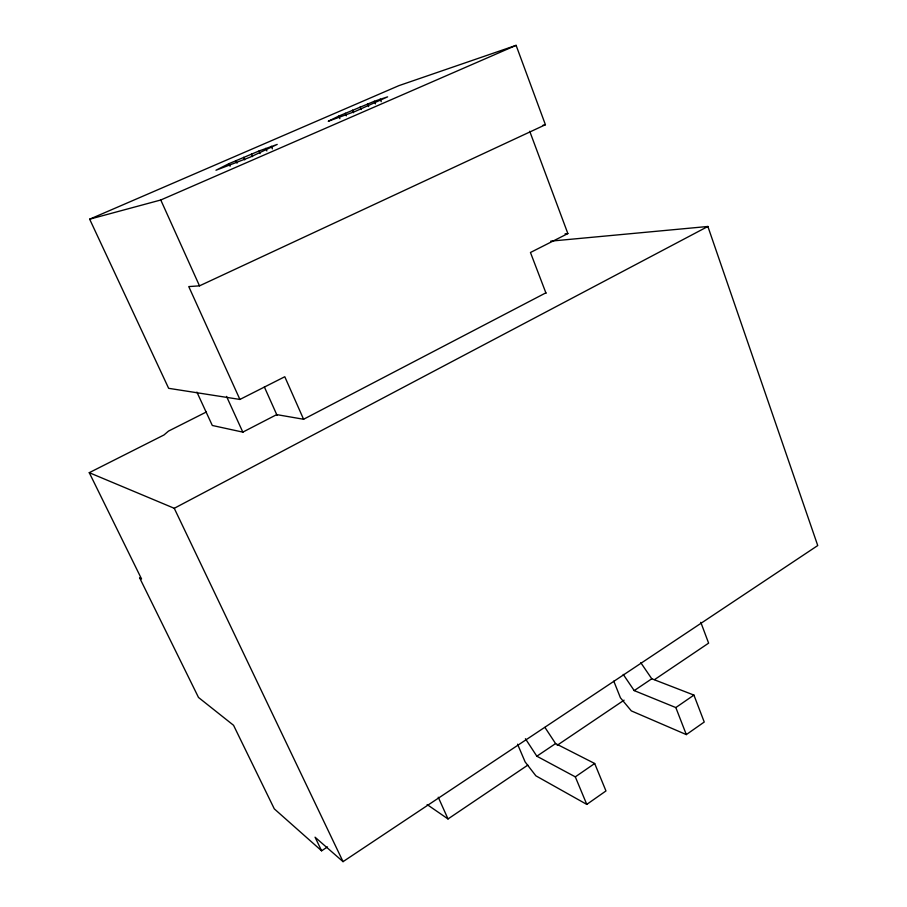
<?xml version="1.0" encoding="UTF-8"?>
<svg xmlns="http://www.w3.org/2000/svg" width="907" height="907" viewBox="0 0 907 907"><rect width="100%" height="100%" fill="white"/><g stroke="black" fill="none" stroke-linecap="round" stroke-linejoin="round"><path stroke-width="1.36" d="M517.568 744.216L525.13 761.937L535.867 775.814L586.784 804.396L605.967 790.949L594.686 763.501L555.594 743.581L544.937 727.403M613.778 681.123L620.433 697.8L631.34 710.895L686.316 734.602L704.24 722.029L693.923 695.091L651.782 678.776L640.796 662.7M525.414 738.729L536.842 756.211L575.31 776.857L594.686 763.501M623.222 674.4L634.22 690.601L675.828 707.562L693.923 695.091M536.842 756.211L555.594 743.581M634.22 690.601L651.782 678.776M427.14 804.577L448.013 818.953L527.84 765.1M557.181 745.293L624.095 700.159M654.616 679.57L708.616 643.142L700.805 622.327M327.506 846.923L321.611 850.811L315.058 837.195L343.039 861.65L817.74 545.549L707.879 226.478L550.776 241.137M206.422 411.959L168.521 431.086L163.986 434.963L89.26 472.683L174.257 508.294L707.879 226.478M545.867 292.848L303.584 419.261L276.726 414.612L242.815 432.117L212.306 425.474L196.91 392.107M239.913 399.443L188.758 286.589L199.506 285.852L545.413 124.724L516.106 45.35L398.955 85.621L89.657 219.188L168.645 388.321L239.913 399.443L284.787 376.745L303.618 419.34M529.722 131.266L567.861 233.575L530.459 252.497L546.048 293.312M338.821 116.062L328.255 121.255L355.499 111.3L387.618 96.856L374.398 101.255L338.821 116.062L339.887 118.67M228.961 163.657L215.968 170.244L249.901 157.262L277.213 144.417L259.005 150.993L228.961 163.657L230.083 166.23M89.657 219.188L160.777 199.994L516.106 45.35M542.84 125.325L545.413 124.724M565.061 233.859L567.861 233.575M321.611 850.811L274.288 808.851L233.553 725.294L198.497 697.46L139.587 577.759L141.549 578.972L89.26 472.683M174.257 508.294L343.039 861.65M226.535 396.404L242.917 432.344M160.777 199.994L199.506 285.852M438.251 797.219L448.013 818.953M264.368 386.972L277.089 415.417M243.598 157.319L244.709 159.881M235.933 160.596L237.044 163.158M251.454 154.054L252.554 156.616M259.005 150.993L260.105 153.566M265.762 148.34L266.862 150.925M271.284 146.276L272.383 148.861M575.31 776.857L586.784 804.396M345.261 113.239L346.315 115.835M352.517 110.132L353.56 112.729M360.113 106.969L361.156 109.566M367.562 103.954L368.616 106.55M374.398 101.255L375.453 103.863M380.169 99.067L381.223 101.686M675.828 707.562L686.316 734.602"/></g></svg>
